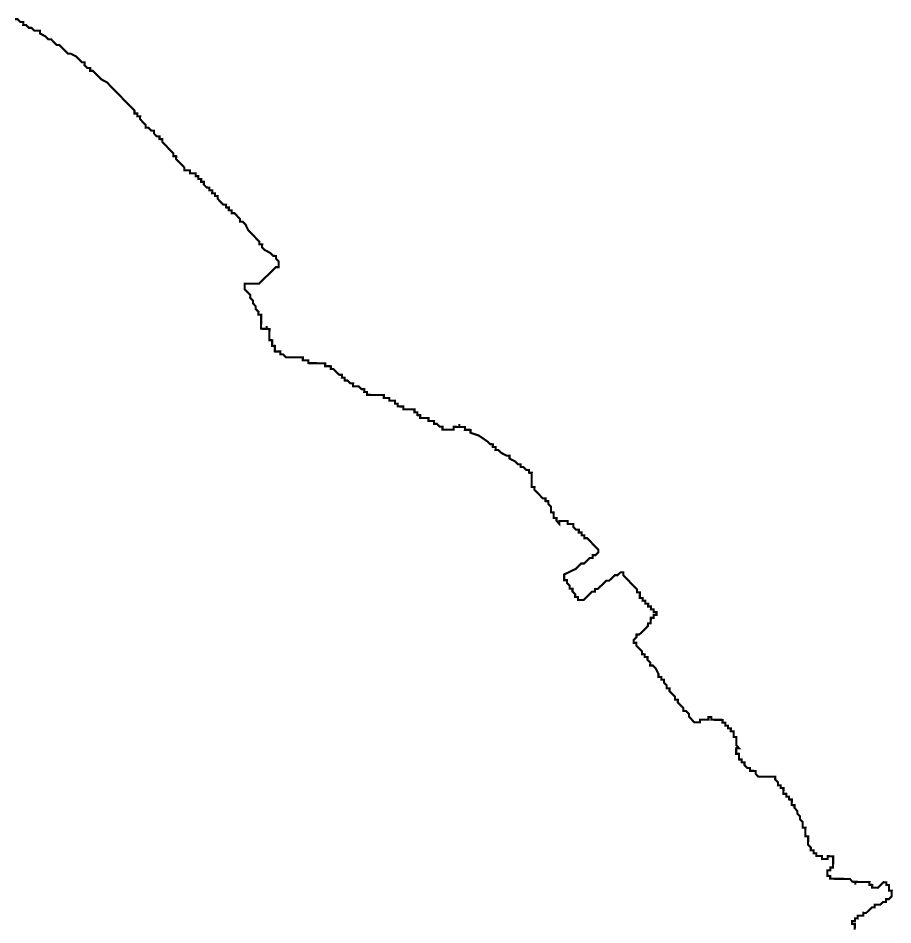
# Model space of a CAD drawing. Header units: metres. Extents: x 257673 to 289848, y 2129691 to 2228029.
# Drawn here: x 267741 to 268979, y 2140203 to 2141486 of the extents above; entities that cross this region are included whole.
import ezdxf

# ---------------------------------------------------------------- set-up
doc = ezdxf.new("R2010")
doc.units = ezdxf.units.M
doc.header["$MEASUREMENT"] = 0
doc.layers.add('HAZARDS LINE', color=1, linetype='Continuous')

msp = doc.modelspace()

# ---------------------------------------------------------------- linework, layer by layer
at = {"layer": 'HAZARDS LINE', "lineweight": 18}
msp.add_lwpolyline([(268924.9, 2140195.8, 2.98, 2.98, 0), (268925, 2140203.7, 2.98, 2.98, 0), (268921, 2140203.8, 2.98, 2.98, 0), (268921.1, 2140207.8, 2.98, 2.98, 0), (268925.1, 2140207.7, 2.98, 2.98, 0), (268925.1, 2140211.7, 2.98, 2.98, 0), (268929.1, 2140211.6, 2.98, 2.98, 0), (268929.1, 2140215.6, 2.98, 2.98, 0), (268937.1, 2140215.5, 2.98, 2.98, 0), (268937.1, 2140219.5, 2.98, 2.98, 0), (268941.1, 2140219.4, 2.98, 2.98, 0), (268949.2, 2140227.3, 2.98, 2.98, 0), (268953.2, 2140227.2, 2.98, 2.98, 0), (268953.2, 2140231.2, 2.98, 2.98, 0), (268961.2, 2140231.1, 2.98, 2.98, 0), (268965.2, 2140235, 2.98, 2.98, 0), (268969.2, 2140235, 2.98, 2.98, 0), (268969.2, 2140239, 2.98, 2.98, 0), (268973.2, 2140238.9, 2.98, 2.98, 0), (268977.2, 2140242.8, 2.98, 2.98, 0), (268977.3, 2140250.8, 2.98, 2.98, 0), (268973.4, 2140250.9, 2.98, 2.98, 0), (268973.5, 2140258.8, 2.98, 2.98, 0), (268969.5, 2140258.9, 2.98, 2.98, 0), (268969.5, 2140262.8, 2.98, 2.98, 0), (268965.6, 2140262.9, 2.98, 2.98, 0), (268961.5, 2140259, 2.98, 2.98, 0), (268957.5, 2140255, 2.98, 2.98, 0), (268949.5, 2140255.1, 2.98, 2.98, 0), (268949.6, 2140259.1, 2.98, 2.98, 0), (268945.6, 2140259.2, 2.98, 2.98, 0), (268945.7, 2140263.1, 2.98, 2.98, 0), (268925.8, 2140263.4, 2.98, 2.98, 0), (268925.7, 2140259.4, 2.98, 2.98, 0), (268925.8, 2140263.4, 2.98, 2.98, 0), (268921.8, 2140263.5, 2.98, 2.98, 0), (268917.9, 2140267.5, 2.98, 2.98, 0), (268890, 2140267.8, 2.98, 2.98, 0), (268890.1, 2140271.8, 2.98, 2.98, 0), (268886.1, 2140271.9, 2.98, 2.98, 0), (268886.2, 2140279.8, 2.98, 2.98, 0), (268890.2, 2140279.8, 2.98, 2.98, 0), (268890.2, 2140283.7, 2.98, 2.98, 0), (268894.2, 2140283.7, 2.98, 2.98, 0), (268894.4, 2140299.6, 2.98, 2.98, 0), (268886.5, 2140299.7, 2.98, 2.98, 0), (268886.4, 2140295.7, 2.98, 2.98, 0), (268878.5, 2140295.8, 2.98, 2.98, 0), (268878.5, 2140299.8, 2.98, 2.98, 0), (268870.6, 2140299.9, 2.98, 2.98, 0), (268870.6, 2140303.9, 2.98, 2.98, 0), (268866.6, 2140303.9, 2.98, 2.98, 0), (268866.7, 2140307.9, 2.98, 2.98, 0), (268862.7, 2140308, 2.98, 2.98, 0), (268862.7, 2140312, 2.98, 2.98, 0), (268858.8, 2140316, 2.98, 2.98, 0), (268859, 2140327.9, 2.98, 2.98, 0), (268855, 2140328, 2.98, 2.98, 0), (268855.1, 2140339.9, 2.98, 2.98, 0), (268851.2, 2140340, 2.98, 2.98, 0), (268851.3, 2140347.9, 2.98, 2.98, 0), (268847.3, 2140351.9, 2.98, 2.98, 0), (268847.4, 2140355.9, 2.98, 2.98, 0), (268843.5, 2140359.9, 2.98, 2.98, 0), (268843.5, 2140363.9, 2.98, 2.98, 0), (268839.6, 2140368, 2.98, 2.98, 0), (268839.6, 2140371.9, 2.98, 2.98, 0), (268835.7, 2140372, 2.98, 2.98, 0), (268835.8, 2140379.9, 2.98, 2.98, 0), (268831.8, 2140380, 2.98, 2.98, 0), (268831.8, 2140384, 2.98, 2.98, 0), (268827.9, 2140384, 2.98, 2.98, 0), (268827.9, 2140388, 2.98, 2.98, 0), (268823.9, 2140388, 2.98, 2.98, 0), (268824, 2140396, 2.98, 2.98, 0), (268820.1, 2140396.1, 2.98, 2.98, 0), (268820.1, 2140400, 2.98, 2.98, 0), (268816.1, 2140400.1, 2.98, 2.98, 0), (268816.2, 2140404.1, 2.98, 2.98, 0), (268812.3, 2140408.1, 2.98, 2.98, 0), (268812.3, 2140412.1, 2.98, 2.98, 0), (268788.4, 2140412.4, 2.98, 2.98, 0), (268784.5, 2140416.4, 2.98, 2.98, 0), (268784.6, 2140420.4, 2.98, 2.98, 0), (268776.6, 2140420.5, 2.98, 2.98, 0), (268776.7, 2140424.5, 2.98, 2.98, 0), (268772.7, 2140424.5, 2.98, 2.98, 0), (268768.8, 2140428.5, 2.98, 2.98, 0), (268768.8, 2140432.5, 2.98, 2.98, 0), (268764.8, 2140432.6, 2.98, 2.98, 0), (268764.9, 2140436.5, 2.98, 2.98, 0), (268760.9, 2140436.6, 2.98, 2.98, 0), (268761, 2140444.6, 2.98, 2.98, 0), (268757, 2140444.6, 2.98, 2.98, 0), (268757.1, 2140452.6, 2.98, 2.98, 0), (268761.1, 2140452.5, 2.98, 2.98, 0), (268757.2, 2140456.5, 2.98, 2.98, 0), (268757.3, 2140468.5, 2.98, 2.98, 0), (268753.4, 2140468.5, 2.98, 2.98, 0), (268753.5, 2140476.5, 2.98, 2.98, 0), (268749.5, 2140476.5, 2.98, 2.98, 0), (268749.5, 2140480.5, 2.98, 2.98, 0), (268745.6, 2140480.6, 2.98, 2.98, 0), (268745.6, 2140484.5, 2.98, 2.98, 0), (268741.6, 2140484.6, 2.98, 2.98, 0), (268741.7, 2140488.6, 2.98, 2.98, 0), (268737.7, 2140488.6, 2.98, 2.98, 0), (268737.8, 2140492.6, 2.98, 2.98, 0), (268721.8, 2140492.8, 2.98, 2.98, 0), (268721.9, 2140496.8, 2.98, 2.98, 0), (268717.9, 2140496.8, 2.98, 2.98, 0), (268717.9, 2140492.9, 2.98, 2.98, 0), (268705.9, 2140493, 2.98, 2.98, 0), (268705.9, 2140489, 2.98, 2.98, 0), (268697.9, 2140489.1, 2.98, 2.98, 0), (268694, 2140493.2, 2.98, 2.98, 0), (268690.1, 2140497.2, 2.98, 2.98, 0), (268690.1, 2140501.2, 2.98, 2.98, 0), (268686.2, 2140505.2, 2.98, 2.98, 0), (268682.2, 2140505.2, 2.98, 2.98, 0), (268682.3, 2140509.2, 2.98, 2.98, 0), (268678.3, 2140513.3, 2.98, 2.98, 0), (268674.4, 2140517.3, 2.98, 2.98, 0), (268674.5, 2140521.3, 2.98, 2.98, 0), (268670.5, 2140521.3, 2.98, 2.98, 0), (268670.5, 2140525.3, 2.98, 2.98, 0), (268666.6, 2140529.3, 2.98, 2.98, 0), (268662.7, 2140533.3, 2.98, 2.98, 0), (268662.7, 2140537.3, 2.98, 2.98, 0), (268658.8, 2140537.4, 2.98, 2.98, 0), (268658.8, 2140541.4, 2.98, 2.98, 0), (268654.9, 2140545.4, 2.98, 2.98, 0), (268654.9, 2140549.4, 2.98, 2.98, 0), (268651, 2140549.4, 2.98, 2.98, 0), (268651, 2140553.4, 2.98, 2.98, 0), (268647, 2140553.4, 2.98, 2.98, 0), (268647.1, 2140557.4, 2.98, 2.98, 0), (268643.2, 2140565.4, 2.98, 2.98, 0), (268639.3, 2140569.5, 2.98, 2.98, 0), (268635.3, 2140569.5, 2.98, 2.98, 0), (268635.4, 2140573.5, 2.98, 2.98, 0), (268631.4, 2140577.5, 2.98, 2.98, 0), (268631.5, 2140581.5, 2.98, 2.98, 0), (268627.5, 2140581.5, 2.98, 2.98, 0), (268627.6, 2140585.5, 2.98, 2.98, 0), (268623.6, 2140585.6, 2.98, 2.98, 0), (268623.6, 2140589.6, 2.98, 2.98, 0), (268619.7, 2140593.6, 2.98, 2.98, 0), (268615.8, 2140597.6, 2.98, 2.98, 0), (268615.8, 2140601.6, 2.98, 2.98, 0), (268611.9, 2140601.6, 2.98, 2.98, 0), (268611.9, 2140605.6, 2.98, 2.98, 0), (268615.9, 2140609.5, 2.98, 2.98, 0), (268616, 2140613.5, 2.98, 2.98, 0), (268620, 2140613.5, 2.98, 2.98, 0), (268624, 2140617.4, 2.98, 2.98, 0), (268632, 2140625.3, 2.98, 2.98, 0), (268632.1, 2140629.2, 2.98, 2.98, 0), (268636.1, 2140629.2, 2.98, 2.98, 0), (268636.2, 2140637.1, 2.98, 2.98, 0), (268640.2, 2140637.1, 2.98, 2.98, 0), (268640.2, 2140641.1, 2.98, 2.98, 0), (268644.2, 2140641, 2.98, 2.98, 0), (268644.2, 2140645, 2.98, 2.98, 0), (268640.3, 2140645, 2.98, 2.98, 0), (268640.3, 2140649, 2.98, 2.98, 0), (268636.3, 2140649.1, 2.98, 2.98, 0), (268636.4, 2140653.1, 2.98, 2.98, 0), (268632.4, 2140653.1, 2.98, 2.98, 0), (268632.5, 2140657.1, 2.98, 2.98, 0), (268628.5, 2140657.1, 2.98, 2.98, 0), (268628.5, 2140661.1, 2.98, 2.98, 0), (268624.5, 2140661.2, 2.98, 2.98, 0), (268624.6, 2140665.1, 2.98, 2.98, 0), (268620.6, 2140665.2, 2.98, 2.98, 0), (268620.7, 2140673.1, 2.98, 2.98, 0), (268616.7, 2140673.2, 2.98, 2.98, 0), (268616.8, 2140677.2, 2.98, 2.98, 0), (268612.9, 2140681.2, 2.98, 2.98, 0), (268608.9, 2140685.2, 2.98, 2.98, 0), (268605, 2140689.3, 2.98, 2.98, 0), (268597.2, 2140697.3, 2.98, 2.98, 0), (268597.2, 2140701.3, 2.98, 2.98, 0), (268593.2, 2140701.3, 2.98, 2.98, 0), (268589.2, 2140697.4, 2.98, 2.98, 0), (268585.2, 2140697.5, 2.98, 2.98, 0), (268581.2, 2140693.5, 2.98, 2.98, 0), (268577.2, 2140689.6, 2.98, 2.98, 0), (268573.2, 2140689.7, 2.98, 2.98, 0), (268569.2, 2140685.7, 2.98, 2.98, 0), (268561.1, 2140677.9, 2.98, 2.98, 0), (268557.1, 2140677.9, 2.98, 2.98, 0), (268557.1, 2140674, 2.98, 2.98, 0), (268553.1, 2140674, 2.98, 2.98, 0), (268549.1, 2140670.1, 2.98, 2.98, 0), (268541, 2140662.2, 2.98, 2.98, 0), (268533.1, 2140662.3, 2.98, 2.98, 0), (268533.1, 2140666.3, 2.98, 2.98, 0), (268529.1, 2140666.4, 2.98, 2.98, 0), (268529.2, 2140670.3, 2.98, 2.98, 0), (268525.3, 2140674.4, 2.98, 2.98, 0), (268525.3, 2140678.3, 2.98, 2.98, 0), (268521.3, 2140678.4, 2.98, 2.98, 0), (268521.4, 2140682.4, 2.98, 2.98, 0), (268517.5, 2140686.4, 2.98, 2.98, 0), (268517.5, 2140690.4, 2.98, 2.98, 0), (268513.5, 2140690.4, 2.98, 2.98, 0), (268513.6, 2140698.4, 2.98, 2.98, 0), (268521.6, 2140702.3, 2.98, 2.98, 0), (268529.6, 2140706.1, 2.98, 2.98, 0), (268533.7, 2140710.1, 2.98, 2.98, 0), (268537.7, 2140714, 2.98, 2.98, 0), (268541.7, 2140713.9, 2.98, 2.98, 0), (268549.7, 2140721.8, 2.98, 2.98, 0), (268553.7, 2140721.7, 2.98, 2.98, 0), (268553.8, 2140725.7, 2.98, 2.98, 0), (268557.7, 2140725.7, 2.98, 2.98, 0), (268561.8, 2140729.6, 2.98, 2.98, 0), (268561.8, 2140733.6, 2.98, 2.98, 0), (268557.9, 2140737.6, 2.98, 2.98, 0), (268554, 2140741.6, 2.98, 2.98, 0), (268550, 2140745.7, 2.98, 2.98, 0), (268546.1, 2140749.7, 2.98, 2.98, 0), (268542.1, 2140749.7, 2.98, 2.98, 0), (268542.2, 2140753.7, 2.98, 2.98, 0), (268538.2, 2140753.8, 2.98, 2.98, 0), (268538.3, 2140757.8, 2.98, 2.98, 0), (268534.3, 2140757.8, 2.98, 2.98, 0), (268534.3, 2140761.8, 2.98, 2.98, 0), (268530.4, 2140761.8, 2.98, 2.98, 0), (268526.4, 2140765.9, 2.98, 2.98, 0), (268526.5, 2140769.8, 2.98, 2.98, 0), (268518.5, 2140769.9, 2.98, 2.98, 0), (268518.6, 2140773.9, 2.98, 2.98, 0), (268506.6, 2140774.1, 2.98, 2.98, 0), (268506.6, 2140770.1, 2.98, 2.98, 0), (268502.7, 2140774.1, 2.98, 2.98, 0), (268502.7, 2140778.1, 2.98, 2.98, 0), (268498.7, 2140778.2, 2.98, 2.98, 0), (268498.8, 2140786.1, 2.98, 2.98, 0), (268494.9, 2140786.2, 2.98, 2.98, 0), (268495, 2140794.1, 2.98, 2.98, 0), (268491, 2140798.1, 2.98, 2.98, 0), (268491.1, 2140802.1, 2.98, 2.98, 0), (268487.1, 2140802.2, 2.98, 2.98, 0), (268487.2, 2140806.2, 2.98, 2.98, 0), (268483.2, 2140806.2, 2.98, 2.98, 0), (268479.3, 2140810.2, 2.98, 2.98, 0), (268475.3, 2140814.3, 2.98, 2.98, 0), (268471.4, 2140818.3, 2.98, 2.98, 0), (268471.5, 2140822.3, 2.98, 2.98, 0), (268467.5, 2140822.3, 2.98, 2.98, 0), (268467.7, 2140842.2, 2.98, 2.98, 0), (268463.8, 2140842.3, 2.98, 2.98, 0), (268463.8, 2140846.2, 2.98, 2.98, 0), (268459.8, 2140846.3, 2.98, 2.98, 0), (268455.9, 2140850.3, 2.98, 2.98, 0), (268451.9, 2140850.4, 2.98, 2.98, 0), (268452, 2140854.4, 2.98, 2.98, 0), (268448, 2140854.4, 2.98, 2.98, 0), (268444.1, 2140858.4, 2.98, 2.98, 0), (268436.2, 2140862.5, 2.98, 2.98, 0), (268436.2, 2140866.5, 2.98, 2.98, 0), (268432.2, 2140866.5, 2.98, 2.98, 0), (268424.3, 2140870.6, 2.98, 2.98, 0), (268420.4, 2140874.7, 2.98, 2.98, 0), (268416.4, 2140874.7, 2.98, 2.98, 0), (268416.5, 2140878.7, 2.98, 2.98, 0), (268412.5, 2140878.7, 2.98, 2.98, 0), (268412.6, 2140882.7, 2.98, 2.98, 0), (268408.6, 2140882.8, 2.98, 2.98, 0), (268404.7, 2140886.8, 2.98, 2.98, 0), (268392.8, 2140894.9, 2.98, 2.98, 0), (268380.9, 2140899, 2.98, 2.98, 0), (268381, 2140903, 2.98, 2.98, 0), (268373, 2140903.1, 2.98, 2.98, 0), (268373.1, 2140907.1, 2.98, 2.98, 0), (268365.1, 2140907.2, 2.98, 2.98, 0), (268365.2, 2140911.2, 2.98, 2.98, 0), (268365.1, 2140907.2, 2.98, 2.98, 0), (268357.2, 2140907.3, 2.98, 2.98, 0), (268357.1, 2140903.3, 2.98, 2.98, 0), (268341.2, 2140903.5, 2.98, 2.98, 0), (268341.3, 2140907.5, 2.98, 2.98, 0), (268337.3, 2140907.5, 2.98, 2.98, 0), (268333.4, 2140911.6, 2.98, 2.98, 0), (268329.4, 2140911.6, 2.98, 2.98, 0), (268329.4, 2140915.6, 2.98, 2.98, 0), (268321.5, 2140915.7, 2.98, 2.98, 0), (268321.5, 2140919.7, 2.98, 2.98, 0), (268309.6, 2140919.8, 2.98, 2.98, 0), (268309.7, 2140923.8, 2.98, 2.98, 0), (268305.7, 2140923.9, 2.98, 2.98, 0), (268305.7, 2140927.8, 2.98, 2.98, 0), (268301.7, 2140927.9, 2.98, 2.98, 0), (268301.8, 2140931.9, 2.98, 2.98, 0), (268285.9, 2140932.1, 2.98, 2.98, 0), (268285.9, 2140936.1, 2.98, 2.98, 0), (268278, 2140936.2, 2.98, 2.98, 0), (268278, 2140940.1, 2.98, 2.98, 0), (268274.1, 2140940.2, 2.98, 2.98, 0), (268274.1, 2140944.2, 2.98, 2.98, 0), (268266.2, 2140944.3, 2.98, 2.98, 0), (268266.2, 2140948.2, 2.98, 2.98, 0), (268258.3, 2140948.3, 2.98, 2.98, 0), (268258.3, 2140952.3, 2.98, 2.98, 0), (268234.4, 2140952.6, 2.98, 2.98, 0), (268234.5, 2140956.6, 2.98, 2.98, 0), (268230.5, 2140956.7, 2.98, 2.98, 0), (268230.6, 2140960.6, 2.98, 2.98, 0), (268226.6, 2140960.7, 2.98, 2.98, 0), (268222.7, 2140964.7, 2.98, 2.98, 0), (268214.7, 2140964.8, 2.98, 2.98, 0), (268214.8, 2140968.8, 2.98, 2.98, 0), (268210.8, 2140968.8, 2.98, 2.98, 0), (268206.8, 2140972.9, 2.98, 2.98, 0), (268202.9, 2140972.9, 2.98, 2.98, 0), (268202.9, 2140976.9, 2.98, 2.98, 0), (268198.9, 2140977, 2.98, 2.98, 0), (268199, 2140980.9, 2.98, 2.98, 0), (268195, 2140981, 2.98, 2.98, 0), (268191.1, 2140985, 2.98, 2.98, 0), (268187.2, 2140989, 2.98, 2.98, 0), (268183.2, 2140989.1, 2.98, 2.98, 0), (268183.2, 2140993.1, 2.98, 2.98, 0), (268175.3, 2140993.2, 2.98, 2.98, 0), (268175.3, 2140997.2, 2.98, 2.98, 0), (268151.5, 2140997.5, 2.98, 2.98, 0), (268151.5, 2141001.4, 2.98, 2.98, 0), (268143.6, 2141001.5, 2.98, 2.98, 0), (268143.6, 2141005.5, 2.98, 2.98, 0), (268119.8, 2141005.8, 2.98, 2.98, 0), (268115.8, 2141009.9, 2.98, 2.98, 0), (268111.8, 2141009.9, 2.98, 2.98, 0), (268111.9, 2141013.9, 2.98, 2.98, 0), (268103.9, 2141014, 2.98, 2.98, 0), (268104, 2141021.9, 2.98, 2.98, 0), (268100.1, 2141022, 2.98, 2.98, 0), (268100.2, 2141029.9, 2.98, 2.98, 0), (268096.2, 2141030, 2.98, 2.98, 0), (268096.4, 2141045.9, 2.98, 2.98, 0), (268092.4, 2141046, 2.98, 2.98, 0), (268092.5, 2141049.9, 2.98, 2.98, 0), (268092.4, 2141046, 2.98, 2.98, 0), (268084.5, 2141046.1, 2.98, 2.98, 0), (268084.7, 2141066, 2.98, 2.98, 0), (268080.7, 2141066, 2.98, 2.98, 0), (268080.8, 2141070, 2.98, 2.98, 0), (268076.9, 2141074, 2.98, 2.98, 0), (268076.9, 2141078, 2.98, 2.98, 0), (268073, 2141082, 2.98, 2.98, 0), (268073, 2141086, 2.98, 2.98, 0), (268069.1, 2141090, 2.98, 2.98, 0), (268069.2, 2141094, 2.98, 2.98, 0), (268065.2, 2141098, 2.98, 2.98, 0), (268061.3, 2141102.1, 2.98, 2.98, 0), (268061.4, 2141110, 2.98, 2.98, 0), (268081.3, 2141109.8, 2.98, 2.98, 0), (268085.3, 2141113.7, 2.98, 2.98, 0), (268089.4, 2141117.6, 2.98, 2.98, 0), (268093.4, 2141121.5, 2.98, 2.98, 0), (268097.4, 2141125.5, 2.98, 2.98, 0), (268105.5, 2141133.3, 2.98, 2.98, 0), (268109.4, 2141133.3, 2.98, 2.98, 0), (268109.5, 2141141.2, 2.98, 2.98, 0), (268105.6, 2141145.3, 2.98, 2.98, 0), (268105.7, 2141149.2, 2.98, 2.98, 0), (268101.7, 2141149.3, 2.98, 2.98, 0), (268097.8, 2141153.3, 2.98, 2.98, 0), (268089.9, 2141157.4, 2.98, 2.98, 0), (268085.9, 2141161.4, 2.98, 2.98, 0), (268086, 2141165.4, 2.98, 2.98, 0), (268082, 2141165.5, 2.98, 2.98, 0), (268082.1, 2141169.4, 2.98, 2.98, 0), (268078.1, 2141173.5, 2.98, 2.98, 0), (268070.3, 2141181.5, 2.98, 2.98, 0), (268066.4, 2141185.6, 2.98, 2.98, 0), (268062.5, 2141193.6, 2.98, 2.98, 0), (268058.6, 2141197.6, 2.98, 2.98, 0), (268054.6, 2141197.6, 2.98, 2.98, 0), (268054.6, 2141201.6, 2.98, 2.98, 0), (268046.8, 2141209.7, 2.98, 2.98, 0), (268042.8, 2141209.7, 2.98, 2.98, 0), (268042.8, 2141213.7, 2.98, 2.98, 0), (268038.9, 2141213.8, 2.98, 2.98, 0), (268038.9, 2141217.7, 2.98, 2.98, 0), (268034.9, 2141217.8, 2.98, 2.98, 0), (268035, 2141221.8, 2.98, 2.98, 0), (268031, 2141221.8, 2.98, 2.98, 0), (268023.2, 2141229.9, 2.98, 2.98, 0), (268023.2, 2141233.9, 2.98, 2.98, 0), (268019.2, 2141233.9, 2.98, 2.98, 0), (268019.3, 2141237.9, 2.98, 2.98, 0), (268015.3, 2141237.9, 2.98, 2.98, 0), (268015.4, 2141241.9, 2.98, 2.98, 0), (268011.4, 2141242, 2.98, 2.98, 0), (268011.4, 2141245.9, 2.98, 2.98, 0), (268007.5, 2141246, 2.98, 2.98, 0), (268003.5, 2141250, 2.98, 2.98, 0), (268003.6, 2141254, 2.98, 2.98, 0), (267999.6, 2141254, 2.98, 2.98, 0), (267999.7, 2141258, 2.98, 2.98, 0), (267995.7, 2141258.1, 2.98, 2.98, 0), (267995.7, 2141262.1, 2.98, 2.98, 0), (267991.8, 2141262.1, 2.98, 2.98, 0), (267991.8, 2141266.1, 2.98, 2.98, 0), (267983.8, 2141266.2, 2.98, 2.98, 0), (267983.9, 2141270.2, 2.98, 2.98, 0), (267975.9, 2141270.3, 2.98, 2.98, 0), (267976, 2141274.2, 2.98, 2.98, 0), (267968.1, 2141282.3, 2.98, 2.98, 0), (267964.2, 2141286.3, 2.98, 2.98, 0), (267964.3, 2141290.3, 2.98, 2.98, 0), (267960.3, 2141290.4, 2.98, 2.98, 0), (267960.3, 2141294.3, 2.98, 2.98, 0), (267956.4, 2141298.4, 2.98, 2.98, 0), (267948.6, 2141306.4, 2.98, 2.98, 0), (267944.6, 2141310.5, 2.98, 2.98, 0), (267944.7, 2141314.4, 2.98, 2.98, 0), (267940.7, 2141314.5, 2.98, 2.98, 0), (267940.8, 2141318.5, 2.98, 2.98, 0), (267936.8, 2141318.5, 2.98, 2.98, 0), (267932.9, 2141322.5, 2.98, 2.98, 0), (267932.9, 2141326.5, 2.98, 2.98, 0), (267928.9, 2141326.6, 2.98, 2.98, 0), (267925, 2141330.6, 2.98, 2.98, 0), (267921, 2141330.7, 2.98, 2.98, 0), (267921.1, 2141334.6, 2.98, 2.98, 0), (267917.1, 2141338.7, 2.98, 2.98, 0), (267913.2, 2141342.7, 2.98, 2.98, 0), (267913.3, 2141346.7, 2.98, 2.98, 0), (267909.3, 2141346.7, 2.98, 2.98, 0), (267909.3, 2141350.7, 2.98, 2.98, 0), (267905.4, 2141350.7, 2.98, 2.98, 0), (267905.4, 2141354.7, 2.98, 2.98, 0), (267889.7, 2141370.8, 2.98, 2.98, 0), (267866.1, 2141395, 2.98, 2.98, 0), (267858.2, 2141399.1, 2.98, 2.98, 0), (267854.3, 2141403.1, 2.98, 2.98, 0), (267850.4, 2141407.2, 2.98, 2.98, 0), (267846.5, 2141411.2, 2.98, 2.98, 0), (267842.5, 2141411.2, 2.98, 2.98, 0), (267842.5, 2141415.2, 2.98, 2.98, 0), (267838.6, 2141415.3, 2.98, 2.98, 0), (267834.6, 2141419.3, 2.98, 2.98, 0), (267834.7, 2141423.3, 2.98, 2.98, 0), (267830.7, 2141423.3, 2.98, 2.98, 0), (267822.9, 2141431.4, 2.98, 2.98, 0), (267815, 2141435.5, 2.98, 2.98, 0), (267811, 2141435.5, 2.98, 2.98, 0), (267807, 2141439.5, 2.98, 2.98, 0), (267799.2, 2141447.6, 2.98, 2.98, 0), (267795.2, 2141447.6, 2.98, 2.98, 0), (267791.3, 2141451.7, 2.98, 2.98, 0), (267787.4, 2141455.7, 2.98, 2.98, 0), (267783.4, 2141455.8, 2.98, 2.98, 0), (267779.5, 2141459.8, 2.98, 2.98, 0), (267771.6, 2141463.9, 2.98, 2.98, 0), (267771.6, 2141467.8, 2.98, 2.98, 0), (267763.6, 2141467.9, 2.98, 2.98, 0), (267759.7, 2141472, 2.98, 2.98, 0), (267755.7, 2141472, 2.98, 2.98, 0), (267751.8, 2141476.1, 2.98, 2.98, 0), (267747.8, 2141476.1, 2.98, 2.98, 0), (267747.9, 2141480.1, 2.98, 2.98, 0), (267743.9, 2141480.1, 2.98, 2.98, 0), (267740, 2141484.2, 2.98, 2.98, 0), (267736, 2141484.2, 2.98, 2.98, 0)], format="xyseb", dxfattribs=at)

doc.saveas('drawing.dxf')
